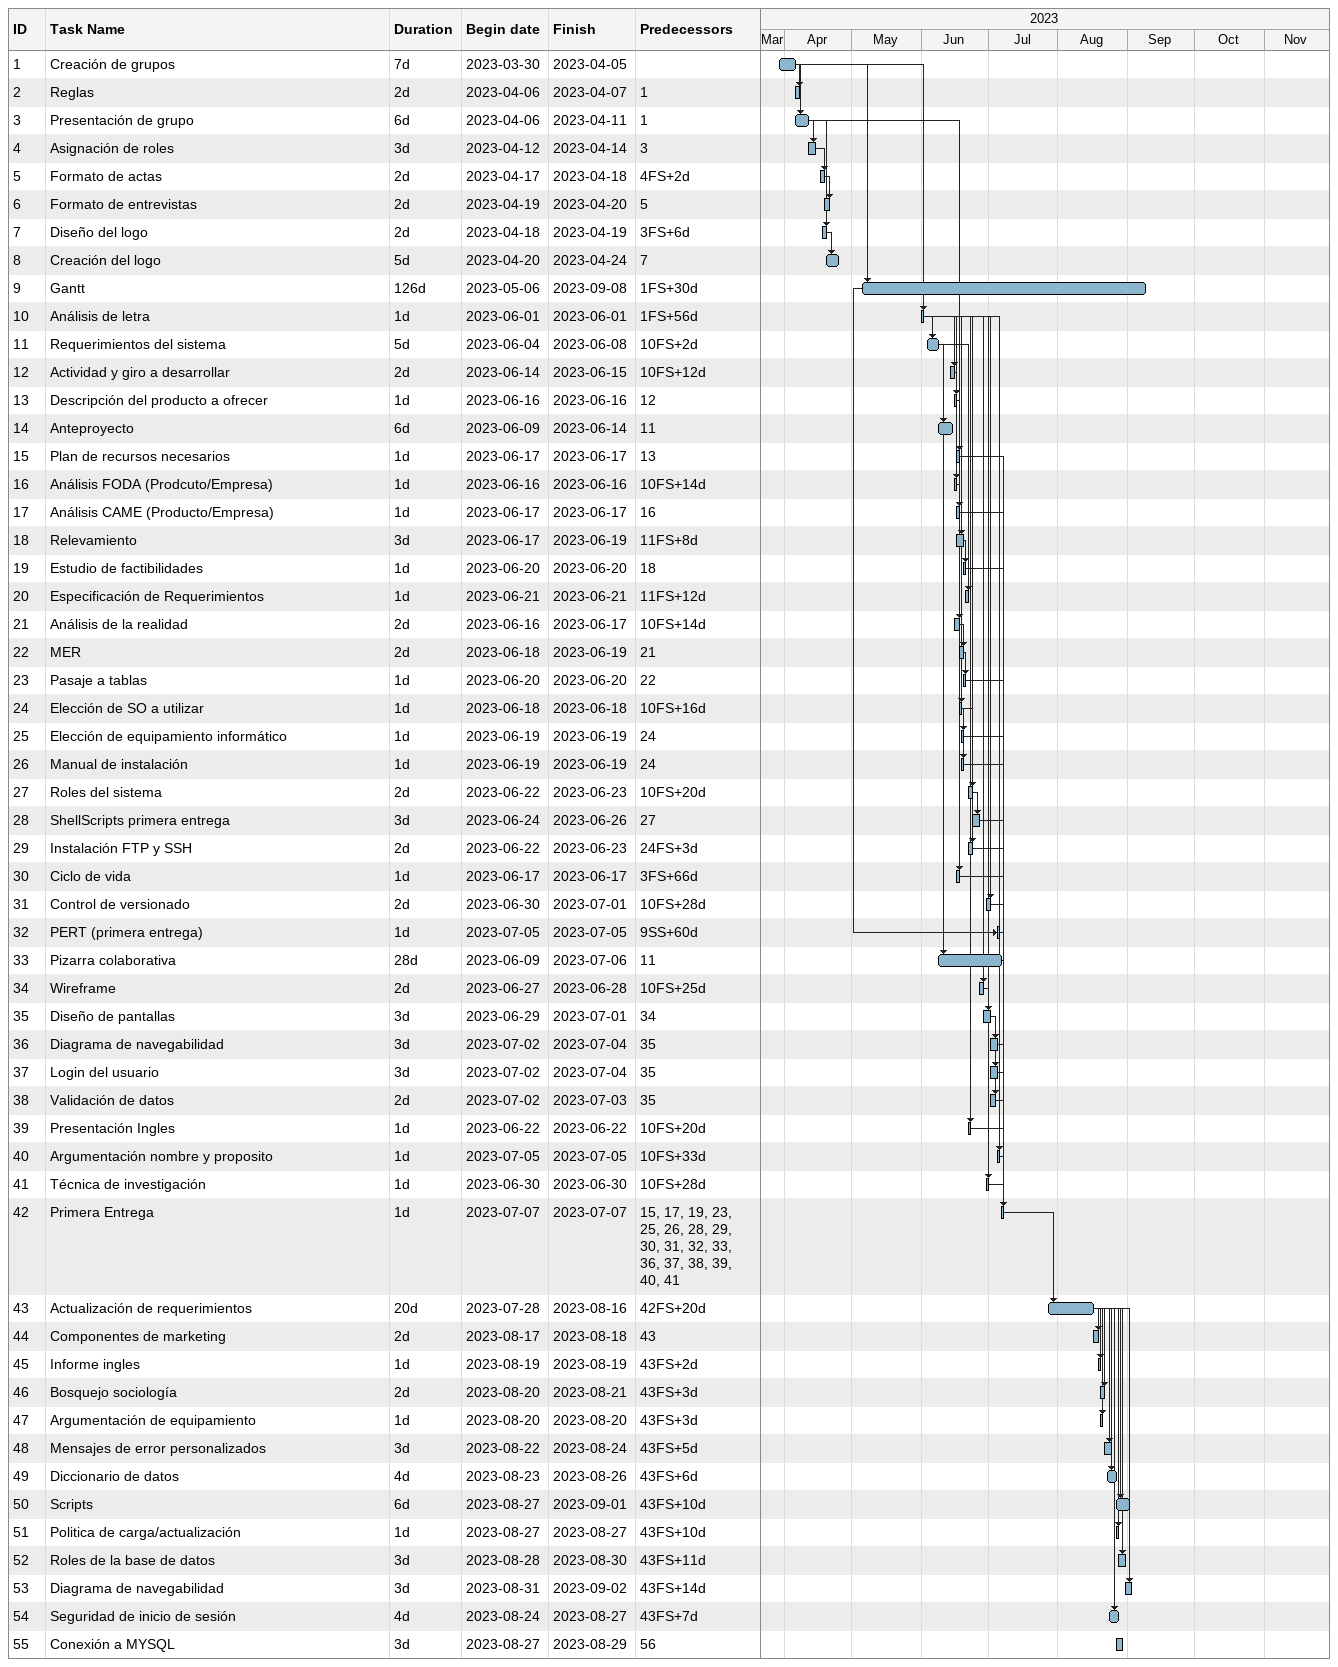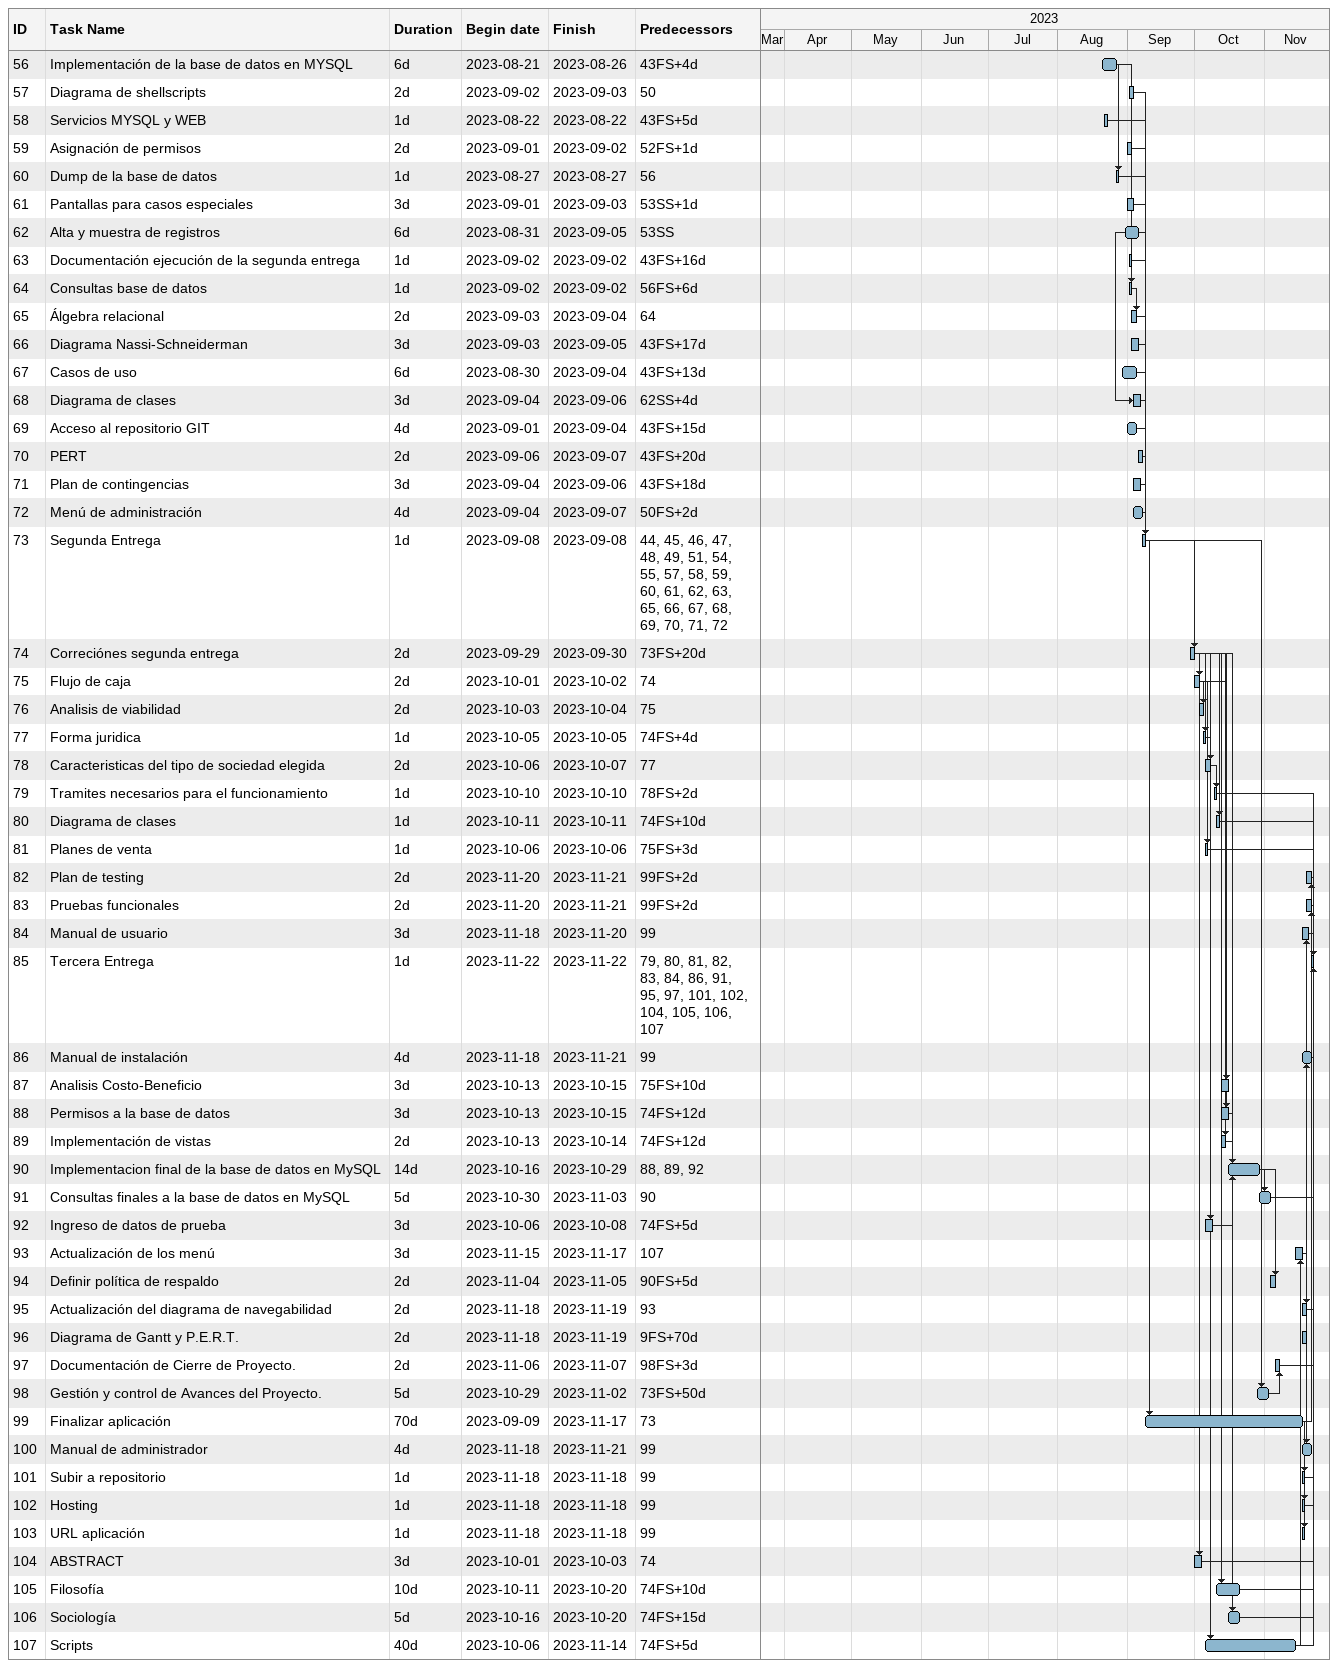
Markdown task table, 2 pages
| ID | Task | Duration | Start | Finish | Predecessors |
|---|---|---|---|---|---|
| 1 | Creación de grupos | 7d | 2023-03-30 | 2023-04-05 |  |
| 2 | Reglas | 2d | 2023-04-06 | 2023-04-07 | 1 |
| 3 | Presentación de grupo | 6d | 2023-04-06 | 2023-04-11 | 1 |
| 4 | Asignación de roles | 3d | 2023-04-12 | 2023-04-14 | 3 |
| 5 | Formato de actas | 2d | 2023-04-17 | 2023-04-18 | 4FS+2d |
| 6 | Formato de entrevistas | 2d | 2023-04-19 | 2023-04-20 | 5 |
| 7 | Diseño del logo | 2d | 2023-04-18 | 2023-04-19 | 3FS+6d |
| 8 | Creación del logo | 5d | 2023-04-20 | 2023-04-24 | 7 |
| 9 | Gantt | 126d | 2023-05-06 | 2023-09-08 | 1FS+30d |
| 10 | Análisis de letra | 1d | 2023-06-01 | 2023-06-01 | 1FS+56d |
| 11 | Requerimientos del sistema | 5d | 2023-06-04 | 2023-06-08 | 10FS+2d |
| 12 | Actividad y giro a desarrollar | 2d | 2023-06-14 | 2023-06-15 | 10FS+12d |
| 13 | Descripción del producto a ofrecer | 1d | 2023-06-16 | 2023-06-16 | 12 |
| 14 | Anteproyecto | 6d | 2023-06-09 | 2023-06-14 | 11 |
| 15 | Plan de recursos necesarios | 1d | 2023-06-17 | 2023-06-17 | 13 |
| 16 | Análisis FODA (Prodcuto/Empresa) | 1d | 2023-06-16 | 2023-06-16 | 10FS+14d |
| 17 | Análisis CAME (Producto/Empresa) | 1d | 2023-06-17 | 2023-06-17 | 16 |
| 18 | Relevamiento | 3d | 2023-06-17 | 2023-06-19 | 11FS+8d |
| 19 | Estudio de factibilidades | 1d | 2023-06-20 | 2023-06-20 | 18 |
| 20 | Especificación de Requerimientos | 1d | 2023-06-21 | 2023-06-21 | 11FS+12d |
| 21 | Análisis de la realidad | 2d | 2023-06-16 | 2023-06-17 | 10FS+14d |
| 22 | MER | 2d | 2023-06-18 | 2023-06-19 | 21 |
| 23 | Pasaje a tablas | 1d | 2023-06-20 | 2023-06-20 | 22 |
| 24 | Elección de SO a utilizar | 1d | 2023-06-18 | 2023-06-18 | 10FS+16d |
| 25 | Elección de equipamiento informático | 1d | 2023-06-19 | 2023-06-19 | 24 |
| 26 | Manual de instalación | 1d | 2023-06-19 | 2023-06-19 | 24 |
| 27 | Roles del sistema | 2d | 2023-06-22 | 2023-06-23 | 10FS+20d |
| 28 | ShellScripts primera entrega | 3d | 2023-06-24 | 2023-06-26 | 27 |
| 29 | Instalación FTP y SSH | 2d | 2023-06-22 | 2023-06-23 | 24FS+3d |
| 30 | Ciclo de vida | 1d | 2023-06-17 | 2023-06-17 | 3FS+66d |
| 31 | Control de versionado | 2d | 2023-06-30 | 2023-07-01 | 10FS+28d |
| 32 | PERT (primera entrega) | 1d | 2023-07-05 | 2023-07-05 | 9SS+60d |
| 33 | Pizarra colaborativa | 28d | 2023-06-09 | 2023-07-06 | 11 |
| 34 | Wireframe | 2d | 2023-06-27 | 2023-06-28 | 10FS+25d |
| 35 | Diseño de pantallas | 3d | 2023-06-29 | 2023-07-01 | 34 |
| 36 | Diagrama de navegabilidad | 3d | 2023-07-02 | 2023-07-04 | 35 |
| 37 | Login del usuario | 3d | 2023-07-02 | 2023-07-04 | 35 |
| 38 | Validación de datos | 2d | 2023-07-02 | 2023-07-03 | 35 |
| 39 | Presentación Ingles | 1d | 2023-06-22 | 2023-06-22 | 10FS+20d |
| 40 | Argumentación nombre y proposito | 1d | 2023-07-05 | 2023-07-05 | 10FS+33d |
| 41 | Técnica de investigación | 1d | 2023-06-30 | 2023-06-30 | 10FS+28d |
| 42 | Primera Entrega | 1d | 2023-07-07 | 2023-07-07 | 15, 17, 19, 23, 25, 26, 28, 29, 30, 31, 32, 33, 36, 37, 38, 39, 40, 41 |
| 43 | Actualización de requerimientos | 20d | 2023-07-28 | 2023-08-16 | 42FS+20d |
| 44 | Componentes de marketing | 2d | 2023-08-17 | 2023-08-18 | 43 |
| 45 | Informe ingles | 1d | 2023-08-19 | 2023-08-19 | 43FS+2d |
| 46 | Bosquejo sociología | 2d | 2023-08-20 | 2023-08-21 | 43FS+3d |
| 47 | Argumentación de equipamiento | 1d | 2023-08-20 | 2023-08-20 | 43FS+3d |
| 48 | Mensajes de error personalizados | 3d | 2023-08-22 | 2023-08-24 | 43FS+5d |
| 49 | Diccionario de datos | 4d | 2023-08-23 | 2023-08-26 | 43FS+6d |
| 50 | Scripts | 6d | 2023-08-27 | 2023-09-01 | 43FS+10d |
| 51 | Politica de carga/actualización | 1d | 2023-08-27 | 2023-08-27 | 43FS+10d |
| 52 | Roles de la base de datos | 3d | 2023-08-28 | 2023-08-30 | 43FS+11d |
| 53 | Diagrama de navegabilidad | 3d | 2023-08-31 | 2023-09-02 | 43FS+14d |
| 54 | Seguridad de inicio de sesión | 4d | 2023-08-24 | 2023-08-27 | 43FS+7d |
| 55 | Conexión a MYSQL | 3d | 2023-08-27 | 2023-08-29 | 56 |
| 56 | Implementación de la base de datos en MYSQL | 6d | 2023-08-21 | 2023-08-26 | 43FS+4d |
| 57 | Diagrama de shellscripts | 2d | 2023-09-02 | 2023-09-03 | 50 |
| 58 | Servicios MYSQL y WEB | 1d | 2023-08-22 | 2023-08-22 | 43FS+5d |
| 59 | Asignación de permisos | 2d | 2023-09-01 | 2023-09-02 | 52FS+1d |
| 60 | Dump de la base de datos | 1d | 2023-08-27 | 2023-08-27 | 56 |
| 61 | Pantallas para casos especiales | 3d | 2023-09-01 | 2023-09-03 | 53SS+1d |
| 62 | Alta y muestra de registros | 6d | 2023-08-31 | 2023-09-05 | 53SS |
| 63 | Documentación ejecución de la segunda entrega | 1d | 2023-09-02 | 2023-09-02 | 43FS+16d |
| 64 | Consultas base de datos | 1d | 2023-09-02 | 2023-09-02 | 56FS+6d |
| 65 | Álgebra relacional | 2d | 2023-09-03 | 2023-09-04 | 64 |
| 66 | Diagrama Nassi-Schneiderman | 3d | 2023-09-03 | 2023-09-05 | 43FS+17d |
| 67 | Casos de uso | 6d | 2023-08-30 | 2023-09-04 | 43FS+13d |
| 68 | Diagrama de clases | 3d | 2023-09-04 | 2023-09-06 | 62SS+4d |
| 69 | Acceso al repositorio GIT | 4d | 2023-09-01 | 2023-09-04 | 43FS+15d |
| 70 | PERT | 2d | 2023-09-06 | 2023-09-07 | 43FS+20d |
| 71 | Plan de contingencias | 3d | 2023-09-04 | 2023-09-06 | 43FS+18d |
| 72 | Menú de administración | 4d | 2023-09-04 | 2023-09-07 | 50FS+2d |
| 73 | Segunda Entrega | 1d | 2023-09-08 | 2023-09-08 | 44, 45, 46, 47, 48, 49, 51, 54, 55, 57, 58, 59, 60, 61, 62, 63, 65, 66, 67, 68, 69, 70, 71, 72 |
| 74 | Correciónes segunda entrega | 2d | 2023-09-29 | 2023-09-30 | 73FS+20d |
| 75 | Flujo de caja | 2d | 2023-10-01 | 2023-10-02 | 74 |
| 76 | Analisis de viabilidad | 2d | 2023-10-03 | 2023-10-04 | 75 |
| 77 | Forma juridica | 1d | 2023-10-05 | 2023-10-05 | 74FS+4d |
| 78 | Caracteristicas del tipo de sociedad elegida | 2d | 2023-10-06 | 2023-10-07 | 77 |
| 79 | Tramites necesarios para el funcionamiento | 1d | 2023-10-10 | 2023-10-10 | 78FS+2d |
| 80 | Diagrama de clases | 1d | 2023-10-11 | 2023-10-11 | 74FS+10d |
| 81 | Planes de venta | 1d | 2023-10-06 | 2023-10-06 | 75FS+3d |
| 82 | Plan de testing | 2d | 2023-11-20 | 2023-11-21 | 99FS+2d |
| 83 | Pruebas funcionales | 2d | 2023-11-20 | 2023-11-21 | 99FS+2d |
| 84 | Manual de usuario | 3d | 2023-11-18 | 2023-11-20 | 99 |
| 85 | Tercera Entrega | 1d | 2023-11-22 | 2023-11-22 | 79, 80, 81, 82, 83, 84, 86, 91, 95, 97, 101, 102, 104, 105, 106, 107 |
| 86 | Manual de instalación | 4d | 2023-11-18 | 2023-11-21 | 99 |
| 87 | Analisis Costo-Beneficio | 3d | 2023-10-13 | 2023-10-15 | 75FS+10d |
| 88 | Permisos a la base de datos | 3d | 2023-10-13 | 2023-10-15 | 74FS+12d |
| 89 | Implementación de vistas | 2d | 2023-10-13 | 2023-10-14 | 74FS+12d |
| 90 | Implementacion final de la base de datos en MySQL | 14d | 2023-10-16 | 2023-10-29 | 88, 89, 92 |
| 91 | Consultas finales a la base de datos en MySQL | 5d | 2023-10-30 | 2023-11-03 | 90 |
| 92 | Ingreso de datos de prueba | 3d | 2023-10-06 | 2023-10-08 | 74FS+5d |
| 93 | Actualización de los menú | 3d | 2023-11-15 | 2023-11-17 | 107 |
| 94 | Definir política de respaldo | 2d | 2023-11-04 | 2023-11-05 | 90FS+5d |
| 95 | Actualización del diagrama de navegabilidad | 2d | 2023-11-18 | 2023-11-19 | 93 |
| 96 | Diagrama de Gantt y P.E.R.T. | 2d | 2023-11-18 | 2023-11-19 | 9FS+70d |
| 97 | Documentación de Cierre de Proyecto. | 2d | 2023-11-06 | 2023-11-07 | 98FS+3d |
| 98 | Gestión y control de Avances del Proyecto. | 5d | 2023-10-29 | 2023-11-02 | 73FS+50d |
| 99 | Finalizar aplicación | 70d | 2023-09-09 | 2023-11-17 | 73 |
| 100 | Manual de administrador | 4d | 2023-11-18 | 2023-11-21 | 99 |
| 101 | Subir a repositorio | 1d | 2023-11-18 | 2023-11-18 | 99 |
| 102 | Hosting | 1d | 2023-11-18 | 2023-11-18 | 99 |
| 103 | URL aplicación | 1d | 2023-11-18 | 2023-11-18 | 99 |
| 104 | ABSTRACT | 3d | 2023-10-01 | 2023-10-03 | 74 |
| 105 | Filosofía | 10d | 2023-10-11 | 2023-10-20 | 74FS+10d |
| 106 | Sociología | 5d | 2023-10-16 | 2023-10-20 | 74FS+15d |
| 107 | Scripts | 40d | 2023-10-06 | 2023-11-14 | 74FS+5d |
